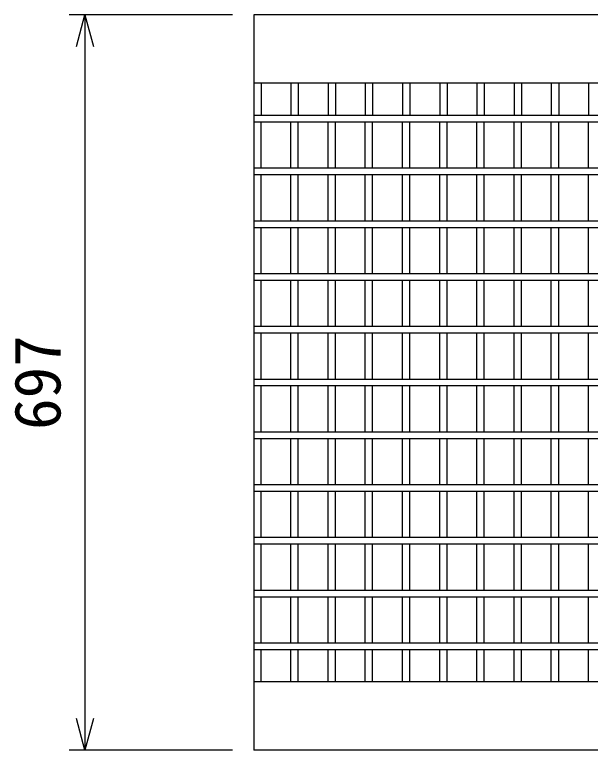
# Model space of a CAD drawing. Units: millimetres, scale not verified. Extents: x -25200 to 25200, y -8910 to 8910.
# Drawn here: x -5003 to -4457, y -4242 to -3545 of the extents above; entities that cross this region are included whole.
import ezdxf
from ezdxf.enums import TextEntityAlignment as Align

# ---------------------------------------------------------------- set-up
doc = ezdxf.new("R2010")
doc.units = ezdxf.units.MM
doc.header["$LTSCALE"] = 30
doc.layers.add('0-0_DIM', color=7, linetype='Continuous', lineweight=25)
doc.layers.add('0-2_HATCH', color=6, linetype='Continuous', lineweight=25)
doc.styles.add('ＭＳ ゴシック', font='')
doc.styles.get('ＭＳ ゴシック').set_extended_font_data('MS Gothic')

msp = doc.modelspace()

# ---------------------------------------------------------------- linework, layer by layer
at = {"layer": '0-0_DIM'}
for p, q in [((-4796.52, -3545.01), (-4951.52, -3545.01)), ((-4936.52, -3545.01), (-4936.52, -4242.01)), ((-4796.52, -4242.01), (-4951.52, -4242.01))]:
    msp.add_line(p, q, dxfattribs=at)
for points in [[(-4944.56, -3575.01), (-4936.52, -3545.01), (-4928.48, -3575.01)], [(-4928.48, -4212.01), (-4936.52, -4242.01), (-4944.56, -4212.01)]]:
    msp.add_lwpolyline(points, dxfattribs=at)
at = {"layer": '0-2_HATCH'}
for p, q in [((-4776.52, -3545.01), (-4776.52, -4242.01)), ((-3781.52, -3545.01), (-4776.52, -3545.01)), ((-3781.52, -3610.01), (-4776.52, -3610.01)), ((-4769.52, -3610.01), (-4769.52, -3640.51)), ((-4741.23, -3610.01), (-4741.23, -3640.51)), ((-4734.23, -3610.01), (-4734.23, -3640.51)), ((-4705.95, -3610.01), (-4705.95, -3640.51)), ((-4698.95, -3610.01), (-4698.95, -3640.51)), ((-4670.66, -3610.01), (-4670.66, -3640.51)), ((-4663.66, -3610.01), (-4663.66, -3640.51)), ((-4635.38, -3610.01), (-4635.38, -3640.51)), ((-4628.38, -3610.01), (-4628.38, -3640.51)), ((-4600.09, -3610.01), (-4600.09, -3640.51)), ((-4593.09, -3610.01), (-4593.09, -3640.51)), ((-4564.81, -3610.01), (-4564.81, -3640.51)), ((-4557.81, -3610.01), (-4557.81, -3640.51)), ((-4529.52, -3610.01), (-4529.52, -3640.51)), ((-4522.52, -3610.01), (-4522.52, -3640.51)), ((-4494.23, -3610.01), (-4494.23, -3640.51)), ((-4487.23, -3610.01), (-4487.23, -3640.51)), ((-4458.95, -3610.01), (-4458.95, -3640.51)), ((-3781.52, -3640.51), (-4776.52, -3640.51)), ((-4776.52, -3646.51), (-3781.52, -3646.51)), ((-4769.52, -3690.51), (-4769.52, -3646.51)), ((-4741.23, -3690.51), (-4741.23, -3646.51)), ((-4734.23, -3690.51), (-4734.23, -3646.51)), ((-4705.95, -3690.51), (-4705.95, -3646.51)), ((-4698.95, -3690.51), (-4698.95, -3646.51)), ((-4670.66, -3690.51), (-4670.66, -3646.51)), ((-4663.66, -3690.51), (-4663.66, -3646.51)), ((-4635.38, -3690.51), (-4635.38, -3646.51)), ((-4628.38, -3690.51), (-4628.38, -3646.51)), ((-4600.09, -3690.51), (-4600.09, -3646.51)), ((-4593.09, -3690.51), (-4593.09, -3646.51)), ((-4564.81, -3690.51), (-4564.81, -3646.51)), ((-4557.81, -3690.51), (-4557.81, -3646.51)), ((-4529.52, -3690.51), (-4529.52, -3646.51)), ((-4522.52, -3690.51), (-4522.52, -3646.51)), ((-4494.23, -3690.51), (-4494.23, -3646.51)), ((-4487.23, -3690.51), (-4487.23, -3646.51)), ((-4458.95, -3690.51), (-4458.95, -3646.51)), ((-3781.52, -3690.51), (-4776.52, -3690.51)), ((-4776.52, -3696.51), (-3781.52, -3696.51)), ((-4769.52, -3740.51), (-4769.52, -3696.51)), ((-4741.23, -3740.51), (-4741.23, -3696.51)), ((-4734.23, -3740.51), (-4734.23, -3696.51)), ((-4705.95, -3740.51), (-4705.95, -3696.51)), ((-4698.95, -3740.51), (-4698.95, -3696.51)), ((-4670.66, -3740.51), (-4670.66, -3696.51)), ((-4663.66, -3740.51), (-4663.66, -3696.51)), ((-4635.38, -3740.51), (-4635.38, -3696.51)), ((-4628.38, -3740.51), (-4628.38, -3696.51)), ((-4600.09, -3740.51), (-4600.09, -3696.51)), ((-4593.09, -3740.51), (-4593.09, -3696.51)), ((-4564.81, -3740.51), (-4564.81, -3696.51)), ((-4557.81, -3740.51), (-4557.81, -3696.51)), ((-4529.52, -3740.51), (-4529.52, -3696.51)), ((-4522.52, -3740.51), (-4522.52, -3696.51)), ((-4494.23, -3740.51), (-4494.23, -3696.51)), ((-4487.23, -3740.51), (-4487.23, -3696.51)), ((-4458.95, -3740.51), (-4458.95, -3696.51)), ((-3781.52, -3740.51), (-4776.52, -3740.51)), ((-4776.52, -3746.51), (-3781.52, -3746.51)), ((-4769.52, -3790.51), (-4769.52, -3746.51)), ((-4741.23, -3790.51), (-4741.23, -3746.51)), ((-4734.23, -3790.51), (-4734.23, -3746.51)), ((-4705.95, -3790.51), (-4705.95, -3746.51)), ((-4698.95, -3790.51), (-4698.95, -3746.51)), ((-4670.66, -3790.51), (-4670.66, -3746.51)), ((-4663.66, -3790.51), (-4663.66, -3746.51)), ((-4635.38, -3790.51), (-4635.38, -3746.51)), ((-4628.38, -3790.51), (-4628.38, -3746.51)), ((-4600.09, -3790.51), (-4600.09, -3746.51)), ((-4593.09, -3790.51), (-4593.09, -3746.51)), ((-4564.81, -3790.51), (-4564.81, -3746.51)), ((-4557.81, -3790.51), (-4557.81, -3746.51)), ((-4529.52, -3790.51), (-4529.52, -3746.51)), ((-4522.52, -3790.51), (-4522.52, -3746.51)), ((-4494.23, -3790.51), (-4494.23, -3746.51)), ((-4487.23, -3790.51), (-4487.23, -3746.51)), ((-4458.95, -3790.51), (-4458.95, -3746.51)), ((-3781.52, -3790.51), (-4776.52, -3790.51)), ((-4776.52, -3796.51), (-3781.52, -3796.51)), ((-4769.52, -3840.51), (-4769.52, -3796.51)), ((-4741.23, -3840.51), (-4741.23, -3796.51)), ((-4734.23, -3840.51), (-4734.23, -3796.51)), ((-4705.95, -3840.51), (-4705.95, -3796.51)), ((-4698.95, -3840.51), (-4698.95, -3796.51)), ((-4670.66, -3840.51), (-4670.66, -3796.51)), ((-4663.66, -3840.51), (-4663.66, -3796.51)), ((-4635.38, -3840.51), (-4635.38, -3796.51)), ((-4628.38, -3840.51), (-4628.38, -3796.51)), ((-4600.09, -3840.51), (-4600.09, -3796.51)), ((-4593.09, -3840.51), (-4593.09, -3796.51)), ((-4564.81, -3840.51), (-4564.81, -3796.51)), ((-4557.81, -3840.51), (-4557.81, -3796.51)), ((-4529.52, -3840.51), (-4529.52, -3796.51)), ((-4522.52, -3840.51), (-4522.52, -3796.51)), ((-4494.23, -3840.51), (-4494.23, -3796.51)), ((-4487.23, -3840.51), (-4487.23, -3796.51)), ((-4458.95, -3840.51), (-4458.95, -3796.51)), ((-3781.52, -3840.51), (-4776.52, -3840.51)), ((-4776.52, -3846.51), (-3781.52, -3846.51)), ((-4769.52, -3890.51), (-4769.52, -3846.51)), ((-4741.23, -3890.51), (-4741.23, -3846.51)), ((-4734.23, -3890.51), (-4734.23, -3846.51)), ((-4705.95, -3890.51), (-4705.95, -3846.51)), ((-4698.95, -3890.51), (-4698.95, -3846.51)), ((-4670.66, -3890.51), (-4670.66, -3846.51)), ((-4663.66, -3890.51), (-4663.66, -3846.51)), ((-4635.38, -3890.51), (-4635.38, -3846.51)), ((-4628.38, -3890.51), (-4628.38, -3846.51)), ((-4600.09, -3890.51), (-4600.09, -3846.51)), ((-4593.09, -3890.51), (-4593.09, -3846.51)), ((-4564.81, -3890.51), (-4564.81, -3846.51)), ((-4557.81, -3890.51), (-4557.81, -3846.51)), ((-4529.52, -3890.51), (-4529.52, -3846.51)), ((-4522.52, -3890.51), (-4522.52, -3846.51)), ((-4494.23, -3890.51), (-4494.23, -3846.51)), ((-4487.23, -3890.51), (-4487.23, -3846.51)), ((-4458.95, -3890.51), (-4458.95, -3846.51)), ((-3781.52, -3890.51), (-4776.52, -3890.51)), ((-4776.52, -3896.51), (-3781.52, -3896.51)), ((-4769.52, -3940.51), (-4769.52, -3896.51)), ((-4741.23, -3940.51), (-4741.23, -3896.51)), ((-4734.23, -3940.51), (-4734.23, -3896.51)), ((-4705.95, -3940.51), (-4705.95, -3896.51)), ((-4698.95, -3940.51), (-4698.95, -3896.51)), ((-4670.66, -3940.51), (-4670.66, -3896.51)), ((-4663.66, -3940.51), (-4663.66, -3896.51)), ((-4635.38, -3940.51), (-4635.38, -3896.51)), ((-4628.38, -3940.51), (-4628.38, -3896.51)), ((-4600.09, -3940.51), (-4600.09, -3896.51)), ((-4593.09, -3940.51), (-4593.09, -3896.51)), ((-4564.81, -3940.51), (-4564.81, -3896.51)), ((-4557.81, -3940.51), (-4557.81, -3896.51)), ((-4529.52, -3940.51), (-4529.52, -3896.51)), ((-4522.52, -3940.51), (-4522.52, -3896.51)), ((-4494.23, -3940.51), (-4494.23, -3896.51)), ((-4487.23, -3940.51), (-4487.23, -3896.51)), ((-4458.95, -3940.51), (-4458.95, -3896.51)), ((-3781.52, -3940.51), (-4776.52, -3940.51)), ((-4776.52, -3946.51), (-3781.52, -3946.51)), ((-4769.52, -3990.51), (-4769.52, -3946.51)), ((-4741.23, -3990.51), (-4741.23, -3946.51)), ((-4734.23, -3990.51), (-4734.23, -3946.51)), ((-4705.95, -3990.51), (-4705.95, -3946.51)), ((-4698.95, -3990.51), (-4698.95, -3946.51)), ((-4670.66, -3990.51), (-4670.66, -3946.51)), ((-4663.66, -3990.51), (-4663.66, -3946.51)), ((-4635.38, -3990.51), (-4635.38, -3946.51)), ((-4628.38, -3990.51), (-4628.38, -3946.51)), ((-4600.09, -3990.51), (-4600.09, -3946.51)), ((-4593.09, -3990.51), (-4593.09, -3946.51)), ((-4564.81, -3990.51), (-4564.81, -3946.51)), ((-4557.81, -3990.51), (-4557.81, -3946.51)), ((-4529.52, -3990.51), (-4529.52, -3946.51)), ((-4522.52, -3990.51), (-4522.52, -3946.51)), ((-4494.23, -3990.51), (-4494.23, -3946.51)), ((-4487.23, -3990.51), (-4487.23, -3946.51)), ((-4458.95, -3990.51), (-4458.95, -3946.51)), ((-3781.52, -3990.51), (-4776.52, -3990.51)), ((-4776.52, -3996.51), (-3781.52, -3996.51)), ((-4769.52, -4040.51), (-4769.52, -3996.51)), ((-4741.23, -4040.51), (-4741.23, -3996.51)), ((-4734.23, -4040.51), (-4734.23, -3996.51)), ((-4705.95, -4040.51), (-4705.95, -3996.51)), ((-4698.95, -4040.51), (-4698.95, -3996.51)), ((-4670.66, -4040.51), (-4670.66, -3996.51)), ((-4663.66, -4040.51), (-4663.66, -3996.51)), ((-4635.38, -4040.51), (-4635.38, -3996.51)), ((-4628.38, -4040.51), (-4628.38, -3996.51)), ((-4600.09, -4040.51), (-4600.09, -3996.51)), ((-4593.09, -4040.51), (-4593.09, -3996.51)), ((-4564.81, -4040.51), (-4564.81, -3996.51)), ((-4557.81, -4040.51), (-4557.81, -3996.51)), ((-4529.52, -4040.51), (-4529.52, -3996.51)), ((-4522.52, -4040.51), (-4522.52, -3996.51)), ((-4494.23, -4040.51), (-4494.23, -3996.51)), ((-4487.23, -4040.51), (-4487.23, -3996.51)), ((-4458.95, -4040.51), (-4458.95, -3996.51)), ((-3781.52, -4040.51), (-4776.52, -4040.51)), ((-4776.52, -4046.51), (-3781.52, -4046.51)), ((-4769.52, -4090.51), (-4769.52, -4046.51)), ((-4741.23, -4090.51), (-4741.23, -4046.51)), ((-4734.23, -4090.51), (-4734.23, -4046.51)), ((-4705.95, -4090.51), (-4705.95, -4046.51)), ((-4698.95, -4090.51), (-4698.95, -4046.51)), ((-4670.66, -4090.51), (-4670.66, -4046.51)), ((-4663.66, -4090.51), (-4663.66, -4046.51)), ((-4635.38, -4090.51), (-4635.38, -4046.51)), ((-4628.38, -4090.51), (-4628.38, -4046.51)), ((-4600.09, -4090.51), (-4600.09, -4046.51)), ((-4593.09, -4090.51), (-4593.09, -4046.51)), ((-4564.81, -4090.51), (-4564.81, -4046.51)), ((-4557.81, -4090.51), (-4557.81, -4046.51)), ((-4529.52, -4090.51), (-4529.52, -4046.51)), ((-4522.52, -4090.51), (-4522.52, -4046.51)), ((-4494.23, -4090.51), (-4494.23, -4046.51)), ((-4487.23, -4090.51), (-4487.23, -4046.51)), ((-4458.95, -4090.51), (-4458.95, -4046.51)), ((-3781.52, -4090.51), (-4776.52, -4090.51)), ((-4776.52, -4096.51), (-3781.52, -4096.51)), ((-4769.52, -4140.51), (-4769.52, -4096.51)), ((-4741.23, -4140.51), (-4741.23, -4096.51)), ((-4734.23, -4140.51), (-4734.23, -4096.51)), ((-4705.95, -4140.51), (-4705.95, -4096.51)), ((-4698.95, -4140.51), (-4698.95, -4096.51)), ((-4670.66, -4140.51), (-4670.66, -4096.51)), ((-4663.66, -4140.51), (-4663.66, -4096.51)), ((-4635.38, -4140.51), (-4635.38, -4096.51)), ((-4628.38, -4140.51), (-4628.38, -4096.51)), ((-4600.09, -4140.51), (-4600.09, -4096.51)), ((-4593.09, -4140.51), (-4593.09, -4096.51)), ((-4564.81, -4140.51), (-4564.81, -4096.51)), ((-4557.81, -4140.51), (-4557.81, -4096.51)), ((-4529.52, -4140.51), (-4529.52, -4096.51)), ((-4522.52, -4140.51), (-4522.52, -4096.51)), ((-4494.23, -4140.51), (-4494.23, -4096.51)), ((-4487.23, -4140.51), (-4487.23, -4096.51)), ((-4458.95, -4140.51), (-4458.95, -4096.51)), ((-3781.52, -4140.51), (-4776.52, -4140.51)), ((-4776.52, -4146.51), (-3781.52, -4146.51)), ((-4769.52, -4177.01), (-4769.52, -4146.51)), ((-4741.23, -4177.01), (-4741.23, -4146.51)), ((-4734.23, -4177.01), (-4734.23, -4146.51)), ((-4705.95, -4177.01), (-4705.95, -4146.51)), ((-4698.95, -4177.01), (-4698.95, -4146.51)), ((-4670.66, -4177.01), (-4670.66, -4146.51)), ((-4663.66, -4177.01), (-4663.66, -4146.51)), ((-4635.38, -4177.01), (-4635.38, -4146.51)), ((-4628.38, -4177.01), (-4628.38, -4146.51)), ((-4600.09, -4177.01), (-4600.09, -4146.51)), ((-4593.09, -4177.01), (-4593.09, -4146.51)), ((-4564.81, -4177.01), (-4564.81, -4146.51)), ((-4557.81, -4177.01), (-4557.81, -4146.51)), ((-4529.52, -4177.01), (-4529.52, -4146.51)), ((-4522.52, -4177.01), (-4522.52, -4146.51)), ((-4494.23, -4177.01), (-4494.23, -4146.51)), ((-4487.23, -4177.01), (-4487.23, -4146.51)), ((-4458.95, -4177.01), (-4458.95, -4146.51)), ((-3781.52, -4177.01), (-4776.52, -4177.01)), ((-3781.52, -4242.01), (-4776.52, -4242.01))]:
    msp.add_line(p, q, dxfattribs=at)

# ---------------------------------------------------------------- texts
at = {"layer": '0-0_DIM', "style": 'ＭＳ ゴシック'}
msp.add_text('697', height=43.99, rotation=90, dxfattribs=at).set_placement((-4946.52, -3938.51), align=Align.BOTTOM_LEFT)

doc.saveas('drawing.dxf')
